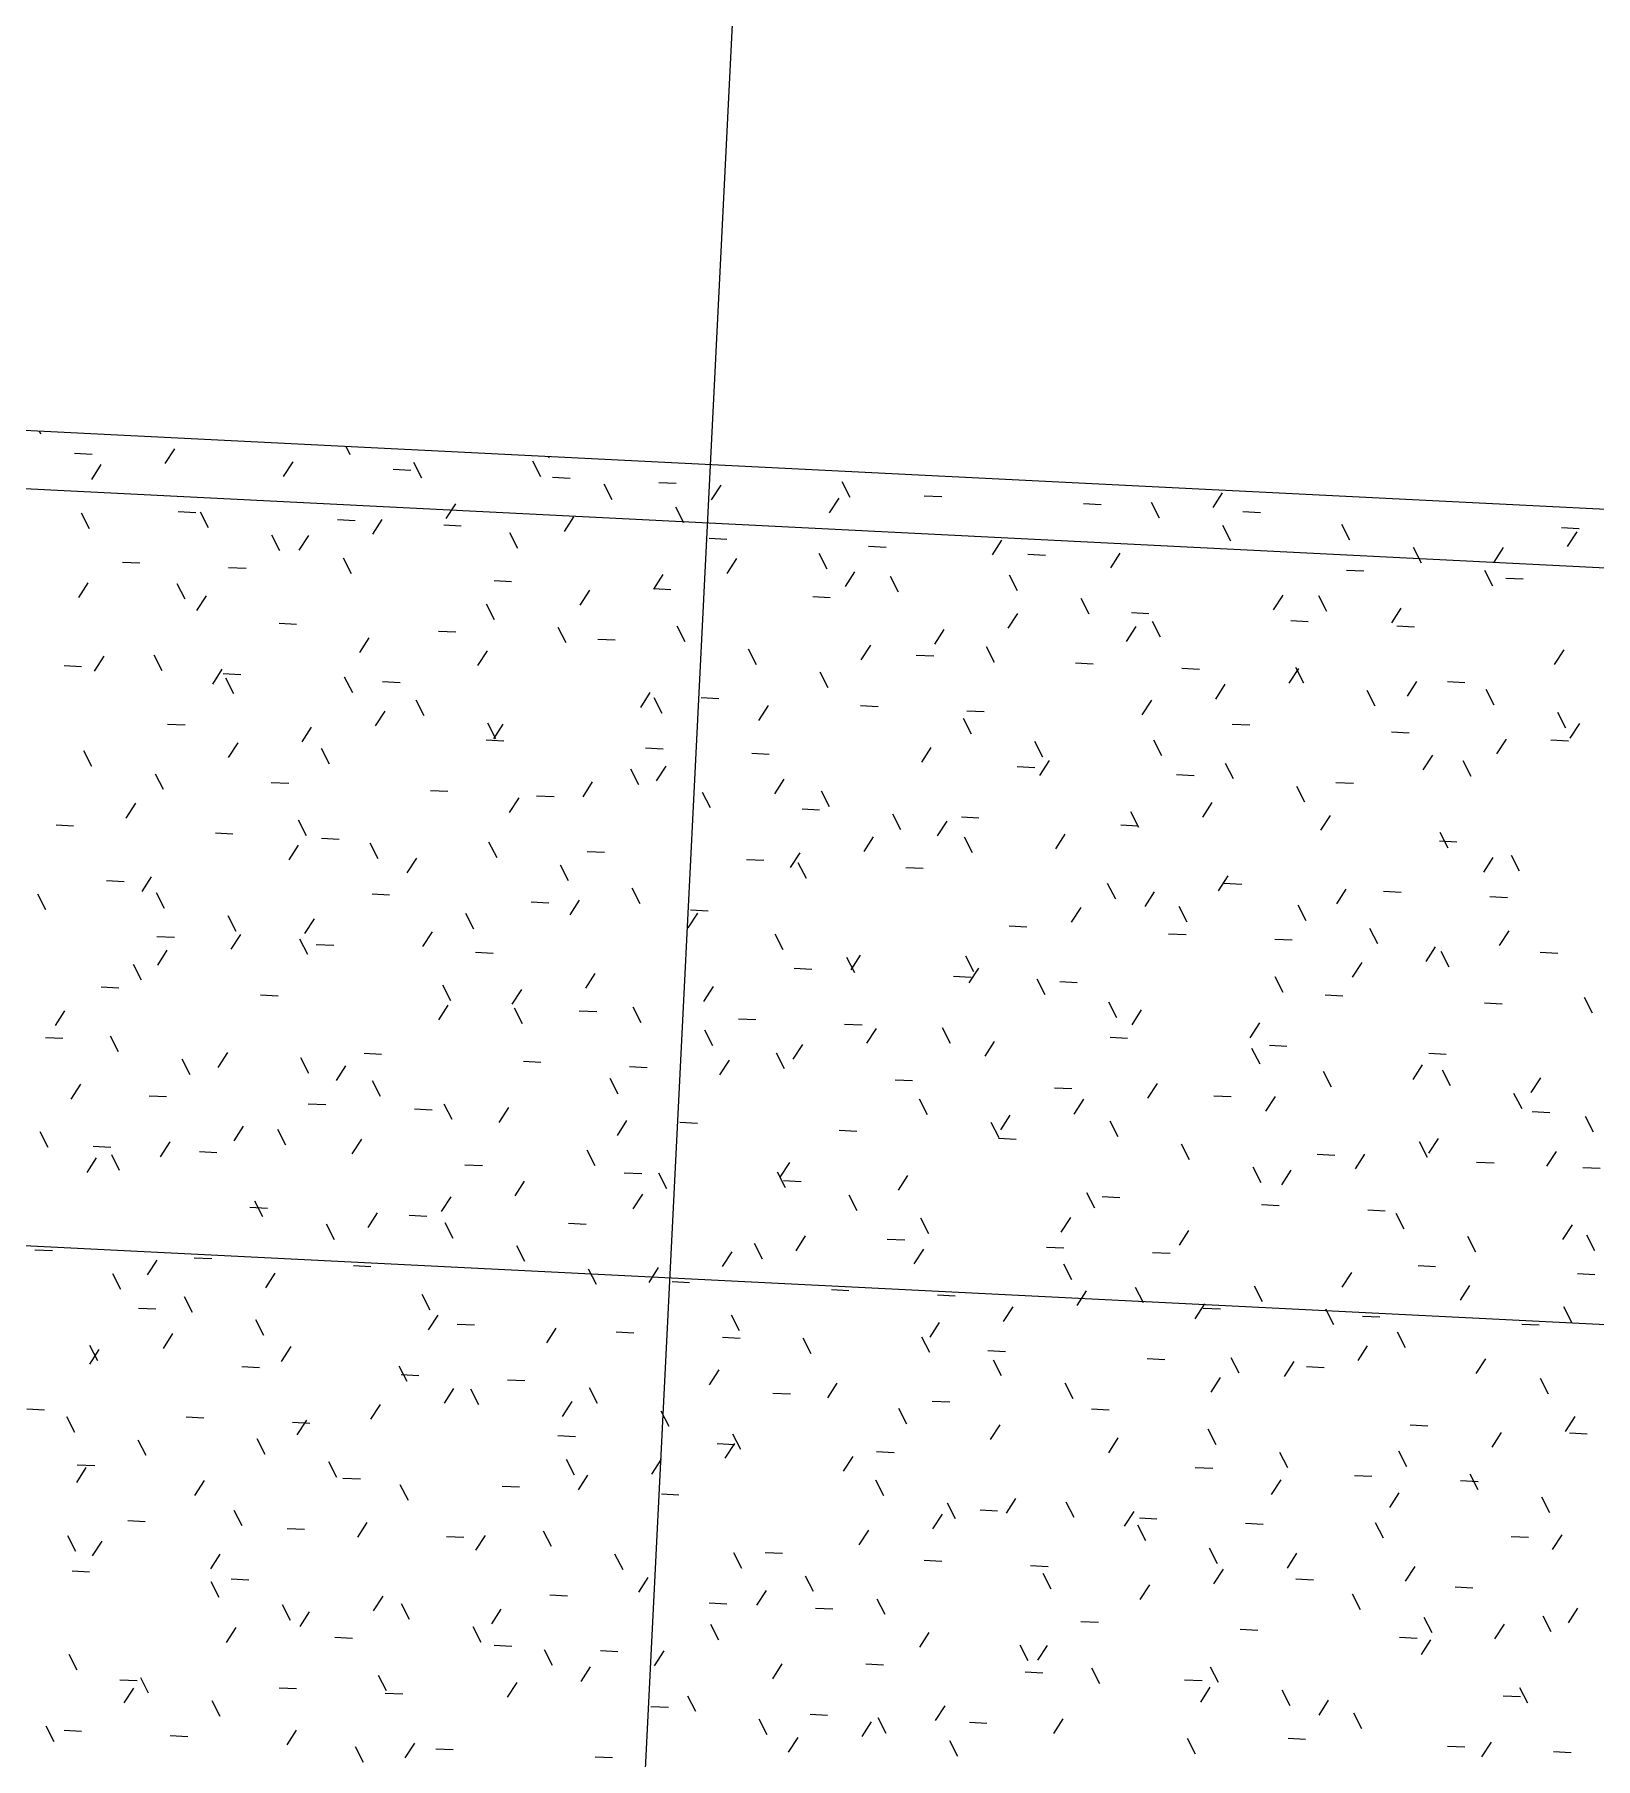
# Model space of a CAD drawing. Extents: x 549999 to 550212, y 1838161 to 1838467.
# Drawn here: x 550117.52 to 550120.205, y 1838354.423 to 1838357.388 of the extents above; entities that cross this region are included whole.
import ezdxf

# ---------------------------------------------------------------- set-up
doc = ezdxf.new("R2010")
doc.units = 0
for name, color, linetype in [('Level 15', 7, 'Continuous'), ('Level 18', 7, 'Continuous'), ('Level 36', 7, 'Continuous'), ('Level 8', 7, 'Continuous')]:
    doc.layers.add(name, color=color, linetype=linetype)

msp = doc.modelspace()

# ---------------------------------------------------------------- linework, layer by layer
at = {"layer": 'Level 15'}
for p, q in [((550117.5312, 1838356.7005), (550117.5285, 1838356.7057)), ((550117.5891, 1838356.6678), (550117.6193, 1838356.6663)), ((550117.7608, 1838356.6754), (550117.7444, 1838356.6501)), ((550118.0632, 1838356.6649), (550118.0558, 1838356.6793)), ((550118.3907, 1838356.6273), (550118.377, 1838356.6541)), ((550118.4052, 1838356.6619), (550118.4038, 1838356.6596)), ((550117.6344, 1838356.6483), (550117.618, 1838356.6229)), ((550117.9641, 1838356.653), (550117.9477, 1838356.6277)), ((550118.1371, 1838356.6404), (550118.1672, 1838356.6389)), ((550118.1863, 1838356.6252), (550118.1725, 1838356.6521)), ((550118.4111, 1838356.6267), (550118.4412, 1838356.6252)), ((550118.5138, 1838356.5876), (550118.5, 1838356.6145)), ((550118.5937, 1838356.6176), (550118.6238, 1838356.6161)), ((550118.7002, 1838356.6129), (550118.6838, 1838356.5876)), ((550118.9227, 1838356.5917), (550118.909, 1838356.6186)), ((550119.0503, 1838356.5948), (550119.0805, 1838356.5933)), ((550119.5627, 1838356.6), (550119.5463, 1838356.5747)), ((550117.7672, 1838356.5674), (550117.7973, 1838356.5659)), ((550117.8191, 1838356.5398), (550117.8053, 1838356.5666)), ((550118.2441, 1838356.581), (550118.2277, 1838356.5556)), ((550118.6369, 1838356.548), (550118.6231, 1838356.5748)), ((550118.9034, 1838356.5905), (550118.887, 1838356.5652)), ((550119.3243, 1838356.5811), (550119.3545, 1838356.5796)), ((550119.4547, 1838356.5561), (550119.4409, 1838356.583)), ((550119.5983, 1838356.5674), (550119.6284, 1838356.5659)), ((550117.6146, 1838356.5377), (550117.6008, 1838356.5646)), ((550118.0412, 1838356.5537), (550118.0713, 1838356.5522)), ((550118.1177, 1838356.5538), (550118.1013, 1838356.5284)), ((550118.2238, 1838356.5445), (550118.254, 1838356.543)), ((550118.4473, 1838356.5585), (550118.431, 1838356.5332)), ((550119.5778, 1838356.5165), (550119.564, 1838356.5433)), ((550119.7822, 1838356.5185), (550119.7685, 1838356.5454)), ((550120.1463, 1838356.54), (550120.1764, 1838356.5385)), ((550117.9421, 1838356.5001), (550117.9284, 1838356.527)), ((550117.9912, 1838356.5266), (550117.9749, 1838356.5012)), ((550118.3511, 1838356.5042), (550118.3373, 1838356.5311)), ((550118.6805, 1838356.5217), (550118.7106, 1838356.5202)), ((550118.9544, 1838356.508), (550118.9846, 1838356.5065)), ((550119.1834, 1838356.5185), (550119.1671, 1838356.4931)), ((550119.9053, 1838356.4788), (550119.8916, 1838356.5057)), ((550120.046, 1838356.5056), (550120.0296, 1838356.4802)), ((550120.1724, 1838356.5328), (550120.156, 1838356.5074)), ((550117.6713, 1838356.4806), (550117.7015, 1838356.4791)), ((550118.0652, 1838356.4604), (550118.0515, 1838356.4873)), ((550118.7274, 1838356.4865), (550118.711, 1838356.4612)), ((550118.8831, 1838356.4686), (550118.8693, 1838356.4955)), ((550119.2284, 1838356.4943), (550119.2586, 1838356.4928)), ((550119.3867, 1838356.496), (550119.3703, 1838356.4707)), ((550117.854, 1838356.4715), (550117.8841, 1838356.47)), ((550118.3106, 1838356.4487), (550118.3407, 1838356.4471)), ((550118.6009, 1838356.4593), (550118.5846, 1838356.434)), ((550118.9306, 1838356.4641), (550118.9142, 1838356.4387)), ((550119.0061, 1838356.429), (550118.9924, 1838356.4558)), ((550119.2106, 1838356.431), (550119.1968, 1838356.4579)), ((550119.7764, 1838356.4669), (550119.8065, 1838356.4654)), ((550120.0284, 1838356.4392), (550120.0146, 1838356.466)), ((550120.0504, 1838356.4532), (550120.0805, 1838356.4517)), ((550117.612, 1838356.445), (550117.5956, 1838356.4197)), ((550117.7794, 1838356.4167), (550117.7656, 1838356.4435)), ((550117.8152, 1838356.4226), (550117.7988, 1838356.3972)), ((550118.4745, 1838356.4321), (550118.4581, 1838356.4068)), ((550118.5846, 1838356.435), (550118.6147, 1838356.4334)), ((550118.8586, 1838356.4213), (550118.8887, 1838356.4198)), ((550119.3337, 1838356.3913), (550119.3199, 1838356.4182)), ((550119.6667, 1838356.424), (550119.6503, 1838356.3986)), ((550119.7426, 1838356.3954), (550119.7288, 1838356.4223)), ((550118.3114, 1838356.3811), (550118.2976, 1838356.408)), ((550119.2106, 1838356.392), (550119.1943, 1838356.3667)), ((550119.4065, 1838356.3939), (550119.4366, 1838356.3924)), ((550119.87, 1838356.4016), (550119.8536, 1838356.3762)), ((550117.9407, 1838356.3756), (550117.9709, 1838356.3741)), ((550118.2147, 1838356.3619), (550118.2448, 1838356.3604)), ((550118.4345, 1838356.3415), (550118.4207, 1838356.3683)), ((550118.6389, 1838356.3435), (550118.6252, 1838356.3704)), ((550119.0842, 1838356.3648), (550119.0678, 1838356.3395)), ((550119.4139, 1838356.3696), (550119.3975, 1838356.3443)), ((550119.4568, 1838356.3517), (550119.443, 1838356.3785)), ((550119.6805, 1838356.3802), (550119.7106, 1838356.3787)), ((550119.8631, 1838356.371), (550119.8933, 1838356.3695)), ((550118.0952, 1838356.3505), (550118.0789, 1838356.3252)), ((550118.2985, 1838356.3281), (550118.2821, 1838356.3028)), ((550118.4887, 1838356.3482), (550118.5188, 1838356.3467)), ((550118.762, 1838356.3038), (550118.7482, 1838356.3307)), ((550118.9578, 1838356.3377), (550118.9414, 1838356.3123)), ((550119.1709, 1838356.3079), (550119.1572, 1838356.3348)), ((550120.15, 1838356.3295), (550120.1336, 1838356.3042)), ((550117.5709, 1838356.3025), (550117.601, 1838356.301)), ((550117.6392, 1838356.3186), (550117.6228, 1838356.2932)), ((550117.7397, 1838356.2936), (550117.726, 1838356.3205)), ((550119.0366, 1838356.3208), (550119.0668, 1838356.3193)), ((550119.3106, 1838356.3071), (550119.3408, 1838356.3056)), ((550119.4933, 1838356.298), (550119.5234, 1838356.2965)), ((550119.7029, 1838356.2723), (550119.6892, 1838356.2992)), ((550117.8424, 1838356.2962), (550117.826, 1838356.2708)), ((550117.8448, 1838356.2888), (550117.875, 1838356.2873)), ((550117.8628, 1838356.2539), (550117.8491, 1838356.2808)), ((550118.0673, 1838356.256), (550118.0535, 1838356.2828)), ((550118.1188, 1838356.2751), (550118.149, 1838356.2736)), ((550118.8851, 1838356.2642), (550118.8713, 1838356.291)), ((550119.5675, 1838356.2704), (550119.5511, 1838356.245)), ((550119.6939, 1838356.2976), (550119.6775, 1838356.2722)), ((550119.8971, 1838356.2751), (550119.8808, 1838356.2498)), ((550119.9499, 1838356.2751), (550119.98, 1838356.2736)), ((550118.1904, 1838356.2163), (550118.1766, 1838356.2432)), ((550118.5785, 1838356.2561), (550118.5621, 1838356.2307)), ((550118.5993, 1838356.2204), (550118.5855, 1838356.2473)), ((550118.6668, 1838356.2477), (550118.6969, 1838356.2462)), ((550119.4411, 1838356.2432), (550119.4247, 1838356.2178)), ((550119.826, 1838356.2327), (550119.8122, 1838356.2595)), ((550120.0305, 1838356.2347), (550120.0167, 1838356.2616)), ((550118.1224, 1838356.2241), (550118.1061, 1838356.1988)), ((550118.7817, 1838356.2337), (550118.7654, 1838356.2083)), ((550118.9408, 1838356.234), (550118.9709, 1838356.2325)), ((550119.1313, 1838356.1848), (550119.1175, 1838356.2117)), ((550119.1234, 1838356.2249), (550119.1535, 1838356.2234)), ((550120.1535, 1838356.1951), (550120.1398, 1838356.2219)), ((550117.7489, 1838356.2021), (550117.7791, 1838356.2006)), ((550117.996, 1838356.1969), (550117.9796, 1838356.1716)), ((550118.3134, 1838356.1767), (550118.2997, 1838356.2035)), ((550118.3257, 1838356.2017), (550118.3093, 1838356.1764)), ((550119.58, 1838356.2021), (550119.6102, 1838356.2006)), ((550119.854, 1838356.1884), (550119.8841, 1838356.1869)), ((550120.1772, 1838356.2031), (550120.1608, 1838356.1778)), ((550117.6187, 1838356.1288), (550117.6049, 1838356.1557)), ((550117.8696, 1838356.1697), (550117.8532, 1838356.1444)), ((550118.0276, 1838356.1329), (550118.0138, 1838356.1598)), ((550118.2969, 1838356.1747), (550118.327, 1838356.1732)), ((550118.5709, 1838356.161), (550118.601, 1838356.1595)), ((550118.7535, 1838356.1518), (550118.7837, 1838356.1503)), ((550119.0618, 1838356.1616), (550119.0454, 1838356.1363)), ((550119.2543, 1838356.1452), (550119.2406, 1838356.172)), ((550119.4588, 1838356.1472), (550119.445, 1838356.1741)), ((550120.0508, 1838356.1759), (550120.0344, 1838356.1506)), ((550120.128, 1838356.1747), (550120.1581, 1838356.1732)), ((550118.5596, 1838356.0973), (550118.5458, 1838356.1242)), ((550118.6057, 1838356.1297), (550118.5893, 1838356.1043)), ((550119.2102, 1838356.129), (550119.2403, 1838356.1275)), ((550119.265, 1838356.1392), (550119.2486, 1838356.1138)), ((550119.5819, 1838356.1076), (550119.5681, 1838356.1344)), ((550119.9243, 1838356.1487), (550119.908, 1838356.1234)), ((550119.9908, 1838356.1116), (550119.977, 1838356.1385)), ((550117.7418, 1838356.0892), (550117.728, 1838356.116)), ((550117.927, 1838356.1016), (550117.9572, 1838356.1001)), ((550118.4793, 1838356.1025), (550118.4629, 1838356.0771)), ((550118.8089, 1838356.1072), (550118.7926, 1838356.0819)), ((550119.4841, 1838356.1153), (550119.5143, 1838356.1138)), ((550119.705, 1838356.0679), (550119.6912, 1838356.0947)), ((550119.7581, 1838356.1016), (550119.7883, 1838356.1001)), ((550117.6935, 1838356.0657), (550117.6772, 1838356.0404)), ((550118.201, 1838356.0879), (550118.2311, 1838356.0864)), ((550118.3529, 1838356.0753), (550118.3365, 1838356.0499)), ((550118.3837, 1838356.0788), (550118.4138, 1838356.0773)), ((550118.6827, 1838356.0577), (550118.6689, 1838356.0845)), ((550118.8871, 1838356.0597), (550118.8734, 1838356.0866)), ((550119.5451, 1838356.0671), (550119.5287, 1838356.0418)), ((550117.9879, 1838356.0098), (550117.9742, 1838356.0367)), ((550118.8403, 1838356.056), (550118.8704, 1838356.0544)), ((550119.0102, 1838356.02), (550118.9965, 1838356.0469)), ((550119.089, 1838356.0352), (550119.0726, 1838356.0098)), ((550119.1143, 1838356.0423), (550119.1444, 1838356.0408)), ((550119.4191, 1838356.0241), (550119.4054, 1838356.051)), ((550119.7483, 1838356.0447), (550119.7319, 1838356.0194)), ((550117.5572, 1838356.0285), (550117.5873, 1838356.027)), ((550117.8311, 1838356.0149), (550117.8613, 1838356.0133)), ((550118.0138, 1838356.0057), (550118.0439, 1838356.0042)), ((550118.9626, 1838356.008), (550118.9462, 1838355.9826)), ((550119.1333, 1838355.9804), (550119.1195, 1838356.0072)), ((550119.2922, 1838356.0128), (550119.2758, 1838355.9874)), ((550119.3882, 1838356.0286), (550119.4184, 1838356.0271)), ((550119.9511, 1838355.9886), (550119.9374, 1838356.0154)), ((550117.9736, 1838355.9937), (550117.9572, 1838355.9684)), ((550118.111, 1838355.9702), (550118.0973, 1838355.997)), ((550118.3155, 1838355.9722), (550118.3017, 1838355.9991)), ((550118.4704, 1838355.9829), (550118.5006, 1838355.9814)), ((550118.8361, 1838355.9808), (550118.8198, 1838355.9555)), ((550119.9362, 1838356.0012), (550119.9663, 1838355.9997)), ((550120.0283, 1838355.9727), (550120.012, 1838355.9473)), ((550120.0742, 1838355.9489), (550120.0604, 1838355.9758)), ((550118.1768, 1838355.9713), (550118.1604, 1838355.9459)), ((550118.4386, 1838355.9325), (550118.4248, 1838355.9594)), ((550118.7444, 1838355.9692), (550118.7745, 1838355.9677)), ((550118.8475, 1838355.9366), (550118.8337, 1838355.9635)), ((550119.0184, 1838355.9555), (550119.0485, 1838355.954)), ((550117.6439, 1838355.9327), (550117.6741, 1838355.9311)), ((550117.7207, 1838355.9393), (550117.7044, 1838355.914)), ((550118.5616, 1838355.8929), (550118.5479, 1838355.9197)), ((550119.3795, 1838355.9011), (550119.3657, 1838355.9279)), ((550119.4458, 1838355.9135), (550119.4295, 1838355.8882)), ((550119.5723, 1838355.9407), (550119.5559, 1838355.9154)), ((550119.5663, 1838355.9281), (550119.5965, 1838355.9266)), ((550119.7755, 1838355.9183), (550119.7591, 1838355.8929)), ((550119.8403, 1838355.9144), (550119.8705, 1838355.9129)), ((550117.5394, 1838355.8827), (550117.5256, 1838355.9095)), ((550117.7438, 1838355.8847), (550117.7301, 1838355.9116)), ((550118.1006, 1838355.9098), (550118.1307, 1838355.9083)), ((550118.3745, 1838355.8961), (550118.4047, 1838355.8946)), ((550118.4569, 1838355.8992), (550118.4405, 1838355.8739)), ((550119.3194, 1838355.8863), (550119.303, 1838355.861)), ((550119.5026, 1838355.8614), (550119.4888, 1838355.8882)), ((550119.707, 1838355.8634), (550119.6932, 1838355.8903)), ((550120.023, 1838355.9053), (550120.0531, 1838355.9038)), ((550117.8669, 1838355.845), (550117.8531, 1838355.8719)), ((550118.0008, 1838355.8673), (550117.9844, 1838355.8419)), ((550118.2758, 1838355.8491), (550118.2621, 1838355.876)), ((550118.6601, 1838355.8768), (550118.6437, 1838355.8515)), ((550118.6485, 1838355.8824), (550118.6786, 1838355.8809)), ((550119.1965, 1838355.855), (550119.2266, 1838355.8535)), ((550117.7307, 1838355.8368), (550117.7608, 1838355.8353)), ((550117.8743, 1838355.8401), (550117.858, 1838355.8147)), ((550117.99, 1838355.8054), (550117.9762, 1838355.8322)), ((550118.204, 1838355.8449), (550118.1876, 1838355.8195)), ((550118.8078, 1838355.8135), (550118.794, 1838355.8404)), ((550119.4704, 1838355.8413), (550119.5006, 1838355.8398)), ((550119.6531, 1838355.8322), (550119.6832, 1838355.8307)), ((550119.8301, 1838355.8238), (550119.8163, 1838355.8506)), ((550120.0555, 1838355.8462), (550120.0391, 1838355.8209)), ((550117.7479, 1838355.8129), (550117.7315, 1838355.7875)), ((550118.0047, 1838355.8231), (550118.0348, 1838355.8216)), ((550118.2786, 1838355.8094), (550118.3088, 1838355.8079)), ((550118.9309, 1838355.7739), (550118.9171, 1838355.8007)), ((550118.9401, 1838355.8048), (550118.9238, 1838355.7794)), ((550119.1353, 1838355.7759), (550119.1216, 1838355.8028)), ((550119.9291, 1838355.8191), (550119.9127, 1838355.7937)), ((550119.9532, 1838355.7841), (550119.9394, 1838355.811)), ((550120.1097, 1838355.8094), (550120.1399, 1838355.8079)), ((550117.7042, 1838355.7616), (550117.6904, 1838355.7885)), ((550118.484, 1838355.7728), (550118.4677, 1838355.7475)), ((550118.8266, 1838355.782), (550118.8567, 1838355.7805)), ((550119.1006, 1838355.7683), (550119.1307, 1838355.7668)), ((550119.1434, 1838355.7823), (550119.127, 1838355.757)), ((550119.6673, 1838355.7404), (550119.6536, 1838355.7672)), ((550119.8027, 1838355.7919), (550119.7863, 1838355.7665)), ((550117.6348, 1838355.75), (550117.6649, 1838355.7485)), ((550117.9088, 1838355.7363), (550117.9389, 1838355.7348)), ((550118.2362, 1838355.726), (550118.2224, 1838355.7529)), ((550118.3576, 1838355.7456), (550118.3412, 1838355.7203)), ((550118.6873, 1838355.7504), (550118.6709, 1838355.725)), ((550119.2584, 1838355.7363), (550119.2447, 1838355.7631)), ((550119.2832, 1838355.7591), (550119.3134, 1838355.7576)), ((550119.7399, 1838355.7363), (550119.77, 1838355.7348)), ((550117.5719, 1838355.7089), (550117.5555, 1838355.6836)), ((550118.2312, 1838355.7184), (550118.2148, 1838355.6931)), ((550118.3592, 1838355.6864), (550118.3455, 1838355.7132)), ((550118.4567, 1838355.7089), (550118.4869, 1838355.7074)), ((550118.5637, 1838355.6884), (550118.5499, 1838355.7153)), ((550119.3815, 1838355.6966), (550119.3677, 1838355.7235)), ((550119.4234, 1838355.7103), (550119.407, 1838355.6849)), ((550120.0138, 1838355.7226), (550120.044, 1838355.7211)), ((550120.1993, 1838355.7048), (550120.1856, 1838355.7316)), ((550118.6868, 1838355.6488), (550118.673, 1838355.6756)), ((550118.7307, 1838355.6952), (550118.7608, 1838355.6937)), ((550118.9134, 1838355.6861), (550118.9435, 1838355.6846)), ((550118.9673, 1838355.6783), (550118.9509, 1838355.653)), ((550119.0957, 1838355.6528), (550119.0819, 1838355.6797)), ((550119.6266, 1838355.6879), (550119.6103, 1838355.6625)), ((550117.5389, 1838355.6632), (550117.569, 1838355.6617)), ((550117.6645, 1838355.6385), (550117.6507, 1838355.6654)), ((550118.8409, 1838355.6511), (550118.8245, 1838355.6258)), ((550119.1706, 1838355.6559), (550119.1542, 1838355.6306)), ((550119.37, 1838355.6633), (550119.4001, 1838355.6617)), ((550119.644, 1838355.6496), (550119.6741, 1838355.6481)), ((550117.7876, 1838355.5989), (550117.7738, 1838355.6257)), ((550117.8519, 1838355.6369), (550117.8355, 1838355.6115)), ((550117.992, 1838355.6009), (550117.9783, 1838355.6278)), ((550118.0869, 1838355.6358), (550118.117, 1838355.6343)), ((550118.3608, 1838355.6222), (550118.391, 1838355.6206)), ((550118.7145, 1838355.624), (550118.6981, 1838355.5986)), ((550118.8099, 1838355.6091), (550118.7961, 1838355.6359)), ((550119.6277, 1838355.6173), (550119.6139, 1838355.6441)), ((550119.9179, 1838355.6359), (550119.9481, 1838355.6344)), ((550118.0552, 1838355.6144), (550118.0388, 1838355.5891)), ((550118.1151, 1838355.5612), (550118.1014, 1838355.5881)), ((550118.524, 1838355.5653), (550118.5103, 1838355.5922)), ((550118.5435, 1838355.613), (550118.5736, 1838355.6115)), ((550119.0001, 1838355.5902), (550119.0303, 1838355.5887)), ((550119.7508, 1838355.5776), (550119.737, 1838355.6045)), ((550119.9067, 1838355.6158), (550119.8903, 1838355.5905)), ((550119.9552, 1838355.5797), (550119.9415, 1838355.6065)), ((550120.1099, 1838355.5934), (550120.0935, 1838355.5681)), ((550117.5991, 1838355.5825), (550117.5827, 1838355.5571)), ((550117.717, 1838355.5628), (550117.7471, 1838355.5613)), ((550119.056, 1838355.5298), (550119.0423, 1838355.5566)), ((550119.2741, 1838355.5765), (550119.3042, 1838355.575)), ((550119.3242, 1838355.5567), (550119.3078, 1838355.5313)), ((550119.4506, 1838355.5839), (550119.4342, 1838355.5585)), ((550119.5481, 1838355.5628), (550119.5782, 1838355.5613)), ((550119.6538, 1838355.5614), (550119.6374, 1838355.5361)), ((550120.0783, 1838355.54), (550120.0645, 1838355.5668)), ((550117.991, 1838355.5491), (550118.0211, 1838355.5476)), ((550118.1736, 1838355.54), (550118.2038, 1838355.5385)), ((550118.2382, 1838355.5216), (550118.2244, 1838355.5484)), ((550118.3352, 1838355.5424), (550118.3188, 1838355.517)), ((550119.1977, 1838355.5295), (550119.1814, 1838355.5041)), ((550120.096, 1838355.5354), (550120.1262, 1838355.5339)), ((550120.2014, 1838355.5003), (550120.1876, 1838355.5272)), ((550117.5435, 1838355.4737), (550117.5297, 1838355.5006)), ((550117.8791, 1838355.5104), (550117.8627, 1838355.4851)), ((550117.9524, 1838355.4778), (550117.9386, 1838355.5047)), ((550118.5384, 1838355.52), (550118.5221, 1838355.4946)), ((550118.6302, 1838355.5171), (550118.6604, 1838355.5156)), ((550118.9042, 1838355.5034), (550118.9344, 1838355.5019)), ((550119.1791, 1838355.4901), (550119.1653, 1838355.517)), ((550119.3836, 1838355.4921), (550119.3698, 1838355.519)), ((550117.6211, 1838355.476), (550117.6512, 1838355.4745)), ((550117.7527, 1838355.4832), (550117.7363, 1838355.4579)), ((550118.0823, 1838355.488), (550118.066, 1838355.4627)), ((550118.4844, 1838355.4423), (550118.4706, 1838355.4691)), ((550119.1782, 1838355.4897), (550119.2083, 1838355.4882)), ((550119.5066, 1838355.4525), (550119.4929, 1838355.4793)), ((550119.9156, 1838355.4566), (550119.9018, 1838355.4834)), ((550119.9339, 1838355.4894), (550119.9175, 1838355.4641)), ((550117.6263, 1838355.456), (550117.6099, 1838355.4307)), ((550117.6665, 1838355.4341), (550117.6528, 1838355.4609)), ((550117.8037, 1838355.4669), (550117.8339, 1838355.4654)), ((550118.2604, 1838355.4441), (550118.2905, 1838355.4426)), ((550118.8185, 1838355.4479), (550118.8021, 1838355.4226)), ((550119.6297, 1838355.4128), (550119.616, 1838355.4397)), ((550119.7262, 1838355.4623), (550119.7563, 1838355.4608)), ((550119.8074, 1838355.4622), (550119.7911, 1838355.4369)), ((550120.0001, 1838355.4486), (550120.0303, 1838355.4471)), ((550120.1371, 1838355.467), (550120.1207, 1838355.4416)), ((550120.1828, 1838355.4395), (550120.2129, 1838355.438)), ((550118.3624, 1838355.416), (550118.346, 1838355.3906)), ((550118.5344, 1838355.4304), (550118.5645, 1838355.4289)), ((550118.6074, 1838355.4026), (550118.5937, 1838355.4294)), ((550118.8119, 1838355.4046), (550118.7981, 1838355.4315)), ((550118.8083, 1838355.4167), (550118.8385, 1838355.4152)), ((550119.0217, 1838355.4255), (550119.0053, 1838355.4001)), ((550119.681, 1838355.435), (550119.6646, 1838355.4097)), ((550117.9127, 1838355.3547), (550117.8989, 1838355.3816)), ((550118.236, 1838355.3888), (550118.2196, 1838355.3634)), ((550118.5656, 1838355.3935), (550118.5492, 1838355.3682)), ((550118.935, 1838355.365), (550118.9212, 1838355.3918)), ((550119.3439, 1838355.3691), (550119.3301, 1838355.3959)), ((550119.3563, 1838355.3893), (550119.3864, 1838355.3878)), ((550117.8905, 1838355.371), (550117.9206, 1838355.3695)), ((550118.1095, 1838355.3616), (550118.0932, 1838355.3362)), ((550118.1645, 1838355.3573), (550118.1946, 1838355.3558)), ((550119.0581, 1838355.3253), (550119.0443, 1838355.3522)), ((550119.3017, 1838355.3534), (550119.2854, 1838355.3281)), ((550119.6303, 1838355.3756), (550119.6604, 1838355.3741)), ((550119.8129, 1838355.3665), (550119.8431, 1838355.3649)), ((550119.8759, 1838355.3335), (550119.8621, 1838355.3603)), ((550118.0358, 1838355.3151), (550118.022, 1838355.3419)), ((550118.2402, 1838355.3171), (550118.2265, 1838355.344)), ((550118.4385, 1838355.3436), (550118.4686, 1838355.3421)), ((550118.8457, 1838355.3215), (550118.8293, 1838355.2961)), ((550119.505, 1838355.331), (550119.4886, 1838355.3057)), ((550119.999, 1838355.2938), (550119.9852, 1838355.3207)), ((550120.1643, 1838355.3405), (550120.1479, 1838355.3152)), ((550120.2034, 1838355.2959), (550120.1897, 1838355.3227)), ((550117.5206, 1838355.2979), (550117.5508, 1838355.2964)), ((550118.3633, 1838355.2775), (550118.3496, 1838355.3043)), ((550118.7192, 1838355.2943), (550118.7029, 1838355.269)), ((550118.7722, 1838355.2816), (550118.7585, 1838355.3084)), ((550118.9864, 1838355.3162), (550119.0166, 1838355.3147)), ((550119.0489, 1838355.2991), (550119.0325, 1838355.2737)), ((550119.2604, 1838355.3025), (550119.2905, 1838355.301)), ((550119.4431, 1838355.2934), (550119.4732, 1838355.2919)), ((550117.7303, 1838355.28), (550117.7139, 1838355.2547)), ((550117.7946, 1838355.2842), (550117.8248, 1838355.2827)), ((550118.0686, 1838355.2705), (550118.0987, 1838355.269)), ((550118.4864, 1838355.2378), (550118.4726, 1838355.2647)), ((550118.5928, 1838355.2671), (550118.5764, 1838355.2418)), ((550119.3042, 1838355.246), (550119.2905, 1838355.2728)), ((550119.8997, 1838355.2706), (550119.9298, 1838355.2691)), ((550117.6686, 1838355.2296), (550117.6548, 1838355.2565)), ((550117.9335, 1838355.2576), (550117.9171, 1838355.2322)), ((550118.6166, 1838355.2432), (550118.6467, 1838355.2416)), ((550119.4273, 1838355.2063), (550119.4135, 1838355.2332)), ((550119.6318, 1838355.2084), (550119.618, 1838355.2352)), ((550119.785, 1838355.259), (550119.7686, 1838355.2336)), ((550119.9882, 1838355.2366), (550119.9719, 1838355.2112)), ((550120.1737, 1838355.2569), (550120.2038, 1838355.2554)), ((550117.7917, 1838355.19), (550117.7779, 1838355.2168)), ((550118.2006, 1838355.194), (550118.1868, 1838355.2209)), ((550118.8905, 1838355.2295), (550118.9207, 1838355.2279)), ((550119.0732, 1838355.2203), (550119.1033, 1838355.2188)), ((550119.3289, 1838355.227), (550119.3126, 1838355.2017)), ((550119.5322, 1838355.2046), (550119.5158, 1838355.1792)), ((550117.6987, 1838355.1975), (550117.7289, 1838355.196)), ((550117.9147, 1838355.1503), (550117.901, 1838355.1771)), ((550118.2135, 1838355.1855), (550118.1972, 1838355.1602)), ((550118.7326, 1838355.1585), (550118.7188, 1838355.1853)), ((550119.0761, 1838355.1726), (550119.0597, 1838355.1473)), ((550119.2025, 1838355.1998), (550119.1861, 1838355.1745)), ((550119.5298, 1838355.1975), (550119.5599, 1838355.196)), ((550119.7549, 1838355.1687), (550119.7411, 1838355.1955)), ((550119.8038, 1838355.1838), (550119.8339, 1838355.1823)), ((550120.1638, 1838355.1728), (550120.15, 1838355.1996)), ((550117.7575, 1838355.1536), (550117.7411, 1838355.1282)), ((550118.2467, 1838355.1701), (550118.2768, 1838355.1686)), ((550118.4168, 1838355.1631), (550118.4004, 1838355.1378)), ((550118.5207, 1838355.1564), (550118.5508, 1838355.1549)), ((550118.7033, 1838355.1473), (550118.7334, 1838355.1458)), ((550118.8557, 1838355.1188), (550118.8419, 1838355.1457)), ((550119.0601, 1838355.1209), (550119.0463, 1838355.1477)), ((550119.8779, 1838355.129), (550119.8642, 1838355.1559)), ((550120.0778, 1838355.1701), (550120.1079, 1838355.1686)), ((550117.631, 1838355.1264), (550117.6147, 1838355.101)), ((550117.6289, 1838355.1065), (550117.6152, 1838355.1334)), ((550117.9607, 1838355.1312), (550117.9443, 1838355.1058)), ((550119.1599, 1838355.1244), (550119.1901, 1838355.1229)), ((550119.5921, 1838355.0853), (550119.5783, 1838355.1121)), ((550119.8122, 1838355.1326), (550119.7958, 1838355.1072)), ((550117.8768, 1838355.097), (550117.9069, 1838355.0955)), ((550118.1609, 1838355.071), (550118.1471, 1838355.0978)), ((550118.1508, 1838355.0833), (550118.1809, 1838355.0818)), ((550118.6968, 1838355.0911), (550118.6804, 1838355.0657)), ((550119.1832, 1838355.0812), (550119.1694, 1838355.108)), ((550119.4339, 1838355.1107), (550119.4641, 1838355.1092)), ((550119.6858, 1838355.1054), (550119.6694, 1838355.08)), ((550119.7079, 1838355.097), (550119.738, 1838355.0955)), ((550120.0154, 1838355.1101), (550119.9991, 1838355.0848)), ((550118.2407, 1838355.0591), (550118.2244, 1838355.0338)), ((550118.284, 1838355.0313), (550118.2702, 1838355.0582)), ((550118.3334, 1838355.0742), (550118.3636, 1838355.0727)), ((550118.4885, 1838355.0333), (550118.4747, 1838355.0602)), ((550118.9, 1838355.0686), (550118.8837, 1838355.0433)), ((550119.3063, 1838355.0415), (550119.2925, 1838355.0684)), ((550119.5594, 1838355.0782), (550119.543, 1838355.0528)), ((550120.1241, 1838355.0497), (550120.1103, 1838355.0766)), ((550117.5069, 1838355.024), (550117.5371, 1838355.0225)), ((550118.1143, 1838355.0319), (550118.0979, 1838355.0066)), ((550118.444, 1838355.0367), (550118.4276, 1838355.0113)), ((550118.7901, 1838355.0514), (550118.8202, 1838355.0499)), ((550119.0204, 1838354.9978), (550119.0067, 1838355.0246)), ((550119.064, 1838355.0377), (550119.0942, 1838355.0362)), ((550119.338, 1838355.024), (550119.3682, 1838355.0225)), ((550117.5893, 1838354.9835), (550117.5755, 1838355.0103)), ((550117.7809, 1838355.0103), (550117.8111, 1838355.0088)), ((550117.9636, 1838355.0011), (550117.9937, 1838354.9996)), ((550117.9879, 1838355.0047), (550117.9715, 1838354.9794)), ((550118.6115, 1838354.9937), (550118.5978, 1838355.0205)), ((550119.1801, 1838354.9966), (550119.1637, 1838354.9713)), ((550119.886, 1838354.9966), (550119.9161, 1838354.9951)), ((550120.1691, 1838355.0109), (550120.1527, 1838354.9855)), ((550117.7123, 1838354.9438), (550117.6986, 1838354.9706)), ((550117.9168, 1838354.9458), (550117.903, 1838354.9727)), ((550118.4202, 1838354.9783), (550118.4503, 1838354.9768)), ((550118.6942, 1838354.9646), (550118.7243, 1838354.9631)), ((550118.724, 1838354.9646), (550118.7076, 1838354.9393)), ((550118.7346, 1838354.954), (550118.7209, 1838354.9809)), ((550119.3833, 1838354.9742), (550119.3669, 1838354.9488)), ((550119.5524, 1838354.9622), (550119.5387, 1838354.989)), ((550120.0426, 1838354.9837), (550120.0263, 1838354.9584)), ((550120.16, 1838354.9829), (550120.1901, 1838354.9814)), ((550118.4488, 1838354.9103), (550118.435, 1838354.9371)), ((550118.5976, 1838354.9375), (550118.5812, 1838354.9121)), ((550118.9272, 1838354.9422), (550118.9109, 1838354.9169)), ((550118.9682, 1838354.9509), (550118.9983, 1838354.9494)), ((550119.6755, 1838354.9225), (550119.6618, 1838354.9494)), ((550119.88, 1838354.9246), (550119.8662, 1838354.9514)), ((550117.6086, 1838354.9232), (550117.5922, 1838354.8978)), ((550117.5937, 1838354.9281), (550117.6238, 1838354.9266)), ((550118.0399, 1838354.9062), (550118.0261, 1838354.933)), ((550118.0503, 1838354.9052), (550118.0805, 1838354.9037)), ((550118.4711, 1838354.9103), (550118.4548, 1838354.8849)), ((550119.5161, 1838354.9235), (550119.5463, 1838354.922)), ((550119.7901, 1838354.9098), (550119.8202, 1838354.9083)), ((550120.0031, 1838354.8849), (550119.9893, 1838354.9118)), ((550117.8118, 1838354.9007), (550117.7955, 1838354.8754)), ((550118.163, 1838354.8665), (550118.1492, 1838354.8934)), ((550118.3243, 1838354.8915), (550118.3544, 1838354.89)), ((550118.5983, 1838354.8778), (550118.6284, 1838354.8763)), ((550118.9808, 1838354.8747), (550118.967, 1838354.9015)), ((550119.6634, 1838354.9021), (550119.647, 1838354.8768)), ((550119.8666, 1838354.8797), (550119.8502, 1838354.8544)), ((550119.9727, 1838354.9007), (550120.0029, 1838354.8992)), ((550117.8771, 1838354.8228), (550117.8634, 1838354.8496)), ((550119.1039, 1838354.835), (550119.0901, 1838354.8619)), ((550119.1462, 1838354.8505), (550119.1764, 1838354.8489)), ((550119.2073, 1838354.8702), (550119.1909, 1838354.8448)), ((550119.3083, 1838354.8371), (550119.2946, 1838354.8639)), ((550119.4105, 1838354.8477), (550119.3941, 1838354.8224)), ((550120.1261, 1838354.8452), (550120.1124, 1838354.8721)), ((550117.6805, 1838354.8322), (550117.7106, 1838354.8307)), ((550117.9544, 1838354.8185), (550117.9846, 1838354.817)), ((550118.0919, 1838354.8287), (550118.0755, 1838354.8033)), ((550118.9544, 1838354.8158), (550118.938, 1838354.7904)), ((550119.0808, 1838354.843), (550119.0645, 1838354.8176)), ((550119.4314, 1838354.7974), (550119.4176, 1838354.8243)), ((550119.4202, 1838354.8368), (550119.4504, 1838354.8353)), ((550119.6029, 1838354.8276), (550119.633, 1838354.8261)), ((550119.8403, 1838354.8015), (550119.8265, 1838354.8283)), ((550117.5913, 1838354.779), (550117.5775, 1838354.8059)), ((550117.6358, 1838354.7967), (550117.6194, 1838354.7714)), ((550118.2284, 1838354.8048), (550118.2586, 1838354.8033)), ((550118.2951, 1838354.8063), (550118.2787, 1838354.7809)), ((550118.4091, 1838354.7872), (550118.3954, 1838354.814)), ((550120.0595, 1838354.8048), (550120.0896, 1838354.8033)), ((550120.1466, 1838354.8077), (550120.1303, 1838354.7823)), ((550117.839, 1838354.7743), (550117.8227, 1838354.749)), ((550118.5322, 1838354.7475), (550118.5184, 1838354.7744)), ((550118.7367, 1838354.7496), (550118.7229, 1838354.7764)), ((550118.7764, 1838354.7774), (550118.8065, 1838354.7759)), ((550119.0504, 1838354.7637), (550119.0805, 1838354.7622)), ((550119.5545, 1838354.7577), (550119.5407, 1838354.7846)), ((550119.6905, 1838354.7757), (550119.6742, 1838354.7504)), ((550117.5846, 1838354.7454), (550117.6147, 1838354.7439)), ((550117.8375, 1838354.6997), (550117.8237, 1838354.7265)), ((550117.8585, 1838354.7317), (550117.8887, 1838354.7302)), ((550118.5751, 1838354.7342), (550118.5588, 1838354.7089)), ((550118.8597, 1838354.7099), (550118.846, 1838354.7367)), ((550119.233, 1838354.7546), (550119.2631, 1838354.7531)), ((550119.2687, 1838354.714), (550119.2549, 1838354.7408)), ((550119.5641, 1838354.7485), (550119.5477, 1838354.7232)), ((550119.6896, 1838354.7317), (550119.7198, 1838354.7302)), ((550119.8938, 1838354.7533), (550119.8774, 1838354.7279)), ((550118.1191, 1838354.7023), (550118.1027, 1838354.6769)), ((550118.4065, 1838354.7043), (550118.4366, 1838354.7028)), ((550118.7784, 1838354.7118), (550118.762, 1838354.6864)), ((550118.9828, 1838354.6702), (550118.9691, 1838354.6971)), ((550119.4377, 1838354.7213), (550119.4213, 1838354.696)), ((550119.8006, 1838354.6784), (550119.7869, 1838354.7053)), ((550119.9636, 1838354.718), (550119.9937, 1838354.7165)), ((550117.9605, 1838354.66), (550117.9468, 1838354.6869)), ((550117.9926, 1838354.6751), (550117.9763, 1838354.6497)), ((550118.165, 1838354.6621), (550118.1512, 1838354.6889)), ((550118.3223, 1838354.6798), (550118.3059, 1838354.6545)), ((550118.6805, 1838354.6906), (550118.7106, 1838354.6891)), ((550118.8631, 1838354.6815), (550118.8933, 1838354.68)), ((550120.1282, 1838354.6408), (550120.1144, 1838354.6676)), ((550120.1738, 1838354.6812), (550120.1574, 1838354.6559)), ((550117.8662, 1838354.6479), (550117.8498, 1838354.6225)), ((550118.2881, 1838354.6224), (550118.2743, 1838354.6492)), ((550118.697, 1838354.6265), (550118.6832, 1838354.6533)), ((550119.0584, 1838354.6398), (550119.042, 1838354.6144)), ((550119.3198, 1838354.6587), (550119.3499, 1838354.6572)), ((550119.5937, 1838354.645), (550119.6239, 1838354.6435)), ((550119.9237, 1838354.6387), (550119.91, 1838354.6656)), ((550120.0474, 1838354.654), (550120.031, 1838354.6287)), ((550118.0366, 1838354.6313), (550118.0668, 1838354.6298)), ((550118.3106, 1838354.6176), (550118.3408, 1838354.6161)), ((550118.4112, 1838354.5827), (550118.3974, 1838354.6096)), ((550118.4933, 1838354.6084), (550118.5234, 1838354.6069)), ((550118.6023, 1838354.6078), (550118.586, 1838354.5824)), ((550119.229, 1838354.5909), (550119.2152, 1838354.6178)), ((550119.2617, 1838354.6173), (550119.2453, 1838354.592)), ((550119.8677, 1838354.6313), (550119.8979, 1838354.6298)), ((550119.921, 1838354.6269), (550119.9046, 1838354.6015)), ((550117.5933, 1838354.5745), (550117.5796, 1838354.6014)), ((550118.4759, 1838354.5806), (550118.4595, 1838354.5553)), ((550118.8056, 1838354.5854), (550118.7892, 1838354.56)), ((550118.9499, 1838354.5856), (550118.98, 1838354.5841)), ((550119.3521, 1838354.5512), (550119.3383, 1838354.5781)), ((550119.5565, 1838354.5533), (550119.5428, 1838354.5801)), ((550117.6668, 1838354.5582), (550117.6969, 1838354.5567)), ((550117.7164, 1838354.5349), (550117.7027, 1838354.5617)), ((550118.1253, 1838354.539), (550118.1116, 1838354.5658)), ((550118.3495, 1838354.5534), (550118.3331, 1838354.5281)), ((550119.2239, 1838354.5719), (550119.254, 1838354.5704)), ((550119.4979, 1838354.5582), (550119.528, 1838354.5567)), ((550117.6902, 1838354.5439), (550117.6738, 1838354.5185)), ((550117.8395, 1838354.4952), (550117.8257, 1838354.5221)), ((550117.9407, 1838354.5445), (550117.9709, 1838354.543)), ((550118.1234, 1838354.5354), (550118.1535, 1838354.5339)), ((550118.6573, 1838354.5034), (550118.6436, 1838354.5302)), ((550119.5417, 1838354.5453), (550119.5253, 1838354.5199)), ((550119.6796, 1838354.5136), (550119.6658, 1838354.5405)), ((550119.7449, 1838354.5229), (550119.7286, 1838354.4975)), ((550120.0458, 1838354.5308), (550120.0759, 1838354.5293)), ((550120.0885, 1838354.5177), (550120.0748, 1838354.5446)), ((550118.58, 1838354.5125), (550118.6102, 1838354.511)), ((550118.7804, 1838354.4637), (550118.7666, 1838354.4906)), ((550118.854, 1838354.4988), (550118.8841, 1838354.4973)), ((550118.9849, 1838354.4658), (550118.9711, 1838354.4926)), ((550119.0856, 1838354.5133), (550119.0692, 1838354.488)), ((550119.2888, 1838354.4909), (550119.2725, 1838354.4656)), ((550119.8027, 1838354.474), (550119.7889, 1838354.5008)), ((550117.5537, 1838354.4515), (550117.5399, 1838354.4783)), ((550117.5709, 1838354.4714), (550117.601, 1838354.4699)), ((550117.7535, 1838354.4623), (550117.7837, 1838354.4608)), ((550117.9702, 1838354.4718), (550117.9538, 1838354.4465)), ((550118.9592, 1838354.4861), (550118.9428, 1838354.4608)), ((550119.128, 1838354.4852), (550119.1581, 1838354.4836)), ((550118.0857, 1838354.4159), (550118.0719, 1838354.4427)), ((550118.1734, 1838354.4494), (550118.1571, 1838354.4241)), ((550118.2102, 1838354.4395), (550118.2403, 1838354.438)), ((550118.8328, 1838354.4589), (550118.8164, 1838354.4336)), ((550119.108, 1838354.4261), (550119.0942, 1838354.453)), ((550119.5169, 1838354.4302), (550119.5031, 1838354.4571)), ((550119.6759, 1838354.4578), (550119.7061, 1838354.4562)), ((550119.9499, 1838354.4441), (550119.9801, 1838354.4426)), ((550120.025, 1838354.4508), (550120.0086, 1838354.4255)), ((550120.1326, 1838354.4349), (550120.1627, 1838354.4334)), ((550118.4841, 1838354.4258), (550118.5143, 1838354.4243))]:
    msp.add_line(p, q, dxfattribs=at)
at = {"layer": 'Level 18'}
for p, q in [((550116.5119, 1838356.6564), (550140.8514, 1838355.4396)), ((550111.653, 1838355.5977), (550125.7261, 1838354.8941))]:
    msp.add_line(p, q, dxfattribs=at)
at = {"layer": 'Level 36'}
msp.add_line((550117.9648, 1838342.2843), (550119.0267, 1838363.5256), dxfattribs=at)
at = {"layer": 'Level 8'}
msp.add_line((550120.7117, 1838356.5466), (550115.9177, 1838356.7862), dxfattribs=at)

doc.saveas('drawing.dxf')
